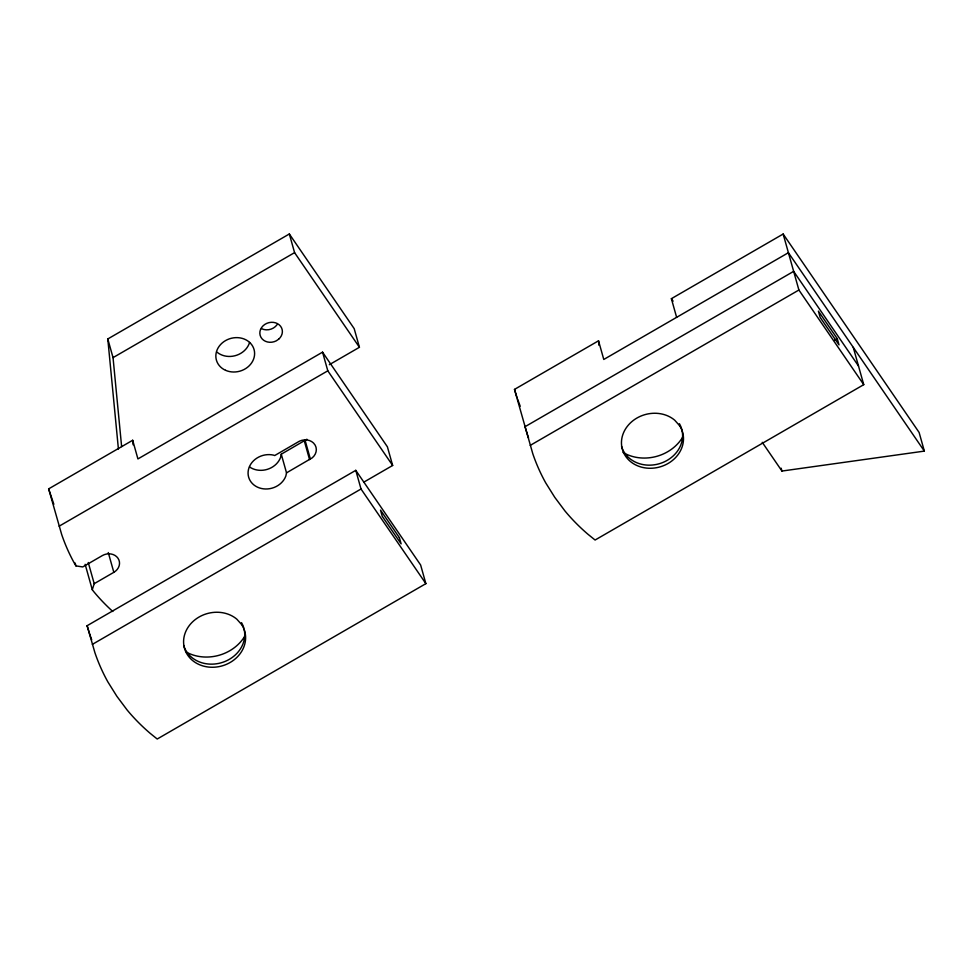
<?xml version="1.0" encoding="UTF-8"?>
<svg xmlns="http://www.w3.org/2000/svg" width="973" height="973" viewBox="0 0 973 973"><rect width="100%" height="100%" fill="white"/><g stroke="black" fill="none" stroke-linecap="round" stroke-linejoin="round"><path stroke-width="1.46" d="M112.795 611.494A233.69 202.992 -15.7 0 1 93.895 591.803L92.289 589.747L94.211 583.678L113.829 572.331A11.542 10.022 -15.7 0 0 117.988 558.234A11.542 10.022 -15.7 0 0 102.347 555.583L82.729 566.931L75.943 565.897L74.629 563.683A233.69 202.992 -15.7 0 1 61.676 534.493L48.65 488.872L132.681 440.27L137.923 458.928L322.55 352.165L387.4 446.814L392.654 465.471L363.817 482.146M306.909 439.249L281.27 454.184L280.601 457.359A19.557 16.991 -15.7 0 1 249.514 466.931M286.524 472.842L285.843 476.016A19.557 16.991 -15.7 0 1 261.336 488.47A19.557 16.991 -15.7 0 1 249.052 467.587A19.557 16.991 -15.7 0 1 273.559 455.133L274.69 455.546L299.343 441.243A11.992 10.423 -15.7 0 1 313.501 442.995L315.179 445.184A11.992 10.423 -15.7 0 1 312.151 457.906L286.524 472.842L281.27 454.184M118.414 449.052L107.796 338.957L289.334 233.982L354.184 328.631L359.426 347.288L329.324 364.705M121.625 446.607L113.038 357.626L294.576 252.639L289.334 233.982M59.146 526.186L327.804 370.822L322.55 352.165M87.12 625.712L355.777 470.348L420.628 564.997L425.87 583.654L157.212 739.018L150.158 733.326A233.69 202.992 -15.7 0 1 127.11 709.986L116.857 696.279L107.845 681.866A233.69 202.992 -15.7 0 1 94.904 652.664L87.12 625.712L89.65 634.007A233.69 202.992 -15.7 0 0 91.705 639.735M853.26 347.349L863.744 384.663L595.087 540.027L588.045 534.335A233.69 202.992 -15.7 0 1 564.985 510.995L554.732 497.288L545.719 482.876A233.69 202.992 -15.7 0 1 532.778 453.686L514.498 389.395L598.529 340.805L603.783 359.463L788.41 252.7L924.35 451.107L781.951 471.054L762.248 442.314M676.624 317.332L671.382 298.675L783.156 234.031L919.108 432.45L924.35 451.107M92.362 644.369L361.019 489.005L355.777 470.348M530.236 445.379L798.894 290.015L783.156 234.031M834.676 340.161L837.267 338.677L818.39 311.129L820.142 317.356L839.006 344.892L837.267 338.677M858.502 366.006L793.652 271.358L524.994 426.721L527.536 435.016A233.69 202.992 -15.7 0 0 528.534 437.886M798.894 290.015L863.744 384.663M671.382 298.675L673.097 301.18M294.576 252.639L359.426 347.288M327.804 370.822L392.654 465.471M361.019 489.005L425.87 583.654M517.575 399.125L520.227 406.24M53.843 504.282L48.65 488.872M514.498 389.395L517.04 397.702M781.137 468.183L781.951 471.054M305.121 440.392L310.363 459.049M304.306 440.915L309.548 459.572M107.796 338.957L113.038 357.626M108.271 552.542L113.829 572.331M88.251 562.479L94.211 583.678M85.138 564.304L92.289 589.747M75.152 563.063L75.943 565.897M598.529 340.805L598.967 345.33M132.681 440.27L133.119 444.795M682.596 437.339A40.915 35.539 -15.7 0 1 623.121 452.506M679.409 423.693A31.294 27.183 -15.7 0 1 662.358 462.686A31.294 27.183 -15.7 0 1 621.54 446.388M277.074 324.678A11.384 9.888 -15.7 0 1 261.469 328.619M249.587 342.447A19.557 16.991 -15.7 0 1 217.174 352.299M245.318 635.296A40.915 35.539 -15.7 0 1 186.281 652.092M244.138 629.3A31.294 27.183 -15.7 0 1 220.591 662.954A31.294 27.183 -15.7 0 1 183.666 645.367M241.523 622.684A31.294 27.183 -15.7 0 1 243.773 627.926M278.655 339.212L276.235 340.854A11.384 9.888 -15.7 0 1 259.84 333.362A11.384 9.888 -15.7 0 1 275.529 322.817A11.384 9.888 -15.7 0 1 278.655 339.212M679.531 425.59L674.678 420.166A31.294 27.183 -15.7 0 0 623.462 432.949A31.294 27.183 -15.7 0 0 654.793 467.977A31.294 27.183 -15.7 0 0 679.531 425.59M241.645 624.581L236.804 619.156A31.294 27.183 -15.7 0 0 185.588 631.939A31.294 27.183 -15.7 0 0 216.906 666.967A31.294 27.183 -15.7 0 0 241.645 624.581M399.38 537.655L380.516 510.12L382.255 516.335L401.131 543.883L399.38 537.655M225.566 370.312A19.557 16.991 -15.7 0 0 254.61 353.515A19.557 16.991 -15.7 0 0 225.493 340.623A19.557 16.991 -15.7 0 0 225.566 370.312"/></g></svg>
